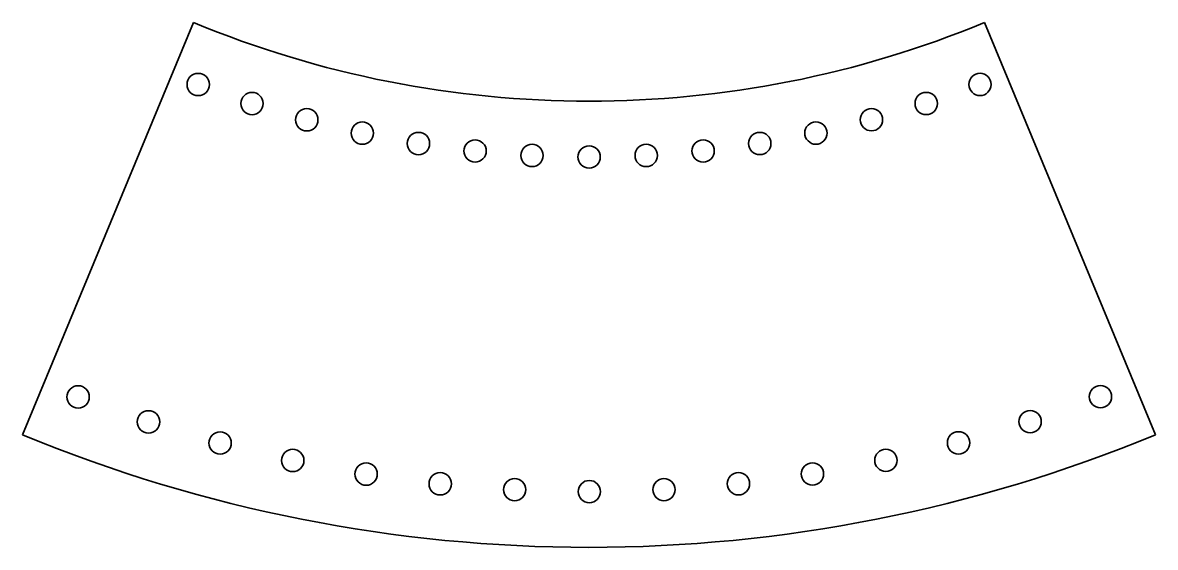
# Model space of a CAD drawing. Header units: millimetres. Extents: x 143.3 to 153.5, y 115.1 to 119.8.
import ezdxf

# ---------------------------------------------------------------- set-up
doc = ezdxf.new("R2010")
doc.units = ezdxf.units.MM
doc.header["$LTSCALE"] = 0.75
doc.layers.add('Visible', color=7, linetype='Continuous', lineweight=35)

msp = doc.modelspace()

# ---------------------------------------------------------------- linework, layer by layer
at = {"layer": 'Visible'}
for p, q in [((144.840971, 119.796925), (143.310237, 116.101406)), ((153.451348, 116.101406), (151.920614, 119.796925))]:
    msp.add_line(p, q, dxfattribs=at)
at = {"layer": 'Visible', "extrusion": (0, 0, -1)}
for centre in [(-144.881825, 119.242275), (-151.881585, 119.242978), (-145.363749, 119.071351), (-151.399696, 119.071957), (-145.85397, 118.925928), (-150.909504, 118.926435), (-146.351142, 118.806405), (-150.412356, 118.806813), (-146.853896, 118.713112), (-149.909621, 118.713418), (-147.360849, 118.646305), (-147.870608, 118.606167), (-148.38177, 118.59281), (-148.89293, 118.60627), (-149.402681, 118.646509), (-143.806723, 116.441533), (-152.960254, 116.443608), (-152.33012, 116.219885), (-144.436959, 116.218097), (-145.078042, 116.028009), (-151.689123, 116.029507), (-145.728209, 115.871792), (-151.039027, 115.872995), (-146.385672, 115.749876), (-150.38162, 115.750782), (-147.048622, 115.662597), (-147.715236, 115.610193), (-149.052118, 115.610496), (-149.718709, 115.663202), (-148.383681, 115.592811)]:
    msp.add_circle(centre, 0.1, dxfattribs=at)
msp.add_arc((-148.380792, 128.34281), 9.25, 247.5, 292.5, dxfattribs=at)
at = {"layer": 'Visible'}
msp.add_arc((148.380792, 128.34281), 13.25, 247.5, 292.5, dxfattribs=at)

doc.saveas('drawing.dxf')
